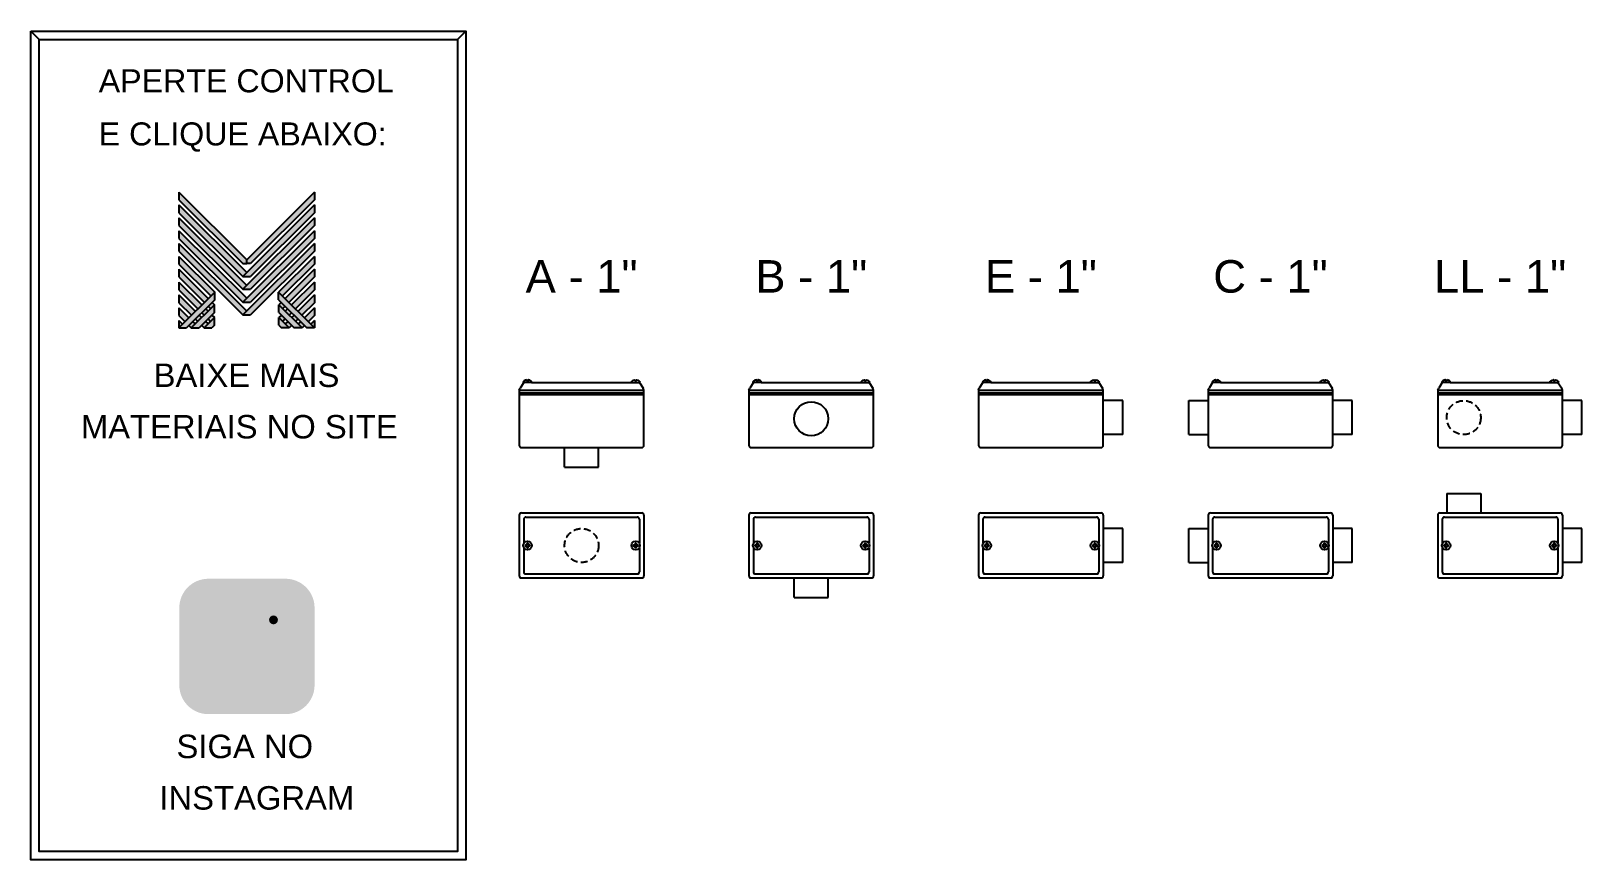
# Model space of a CAD drawing. Header units: millimetres. Extents: x 102 to 3017, y 259 to 1024.
# Drawn here: x 102 to 1533, y 259 to 1024 of the extents above; entities that cross this region are included whole.
import ezdxf
from ezdxf.enums import TextEntityAlignment as Align

# ---------------------------------------------------------------- set-up
doc = ezdxf.new("R2010")
doc.units = ezdxf.units.MM
doc.linetypes.add('HIDDEN', pattern=[9.525, 6.35, -3.175])
for name, color, linetype in [('BUCHA DE PASSAGEM', 20, 'Continuous'), ('CONDULETE', 8, 'Continuous'), ('FURO VASADO', 251, 'HIDDEN'), ('logo01', 10, 'Continuous'), ('logo02', 250, 'Continuous')]:
    doc.layers.add(name, color=color, linetype=linetype)
doc.styles.get("Standard").update_dxf_attribs({"font": 'arial.ttf'})

# ---------------------------------------------------------------- blocks, each defined once
blk = doc.blocks.new('MESH')
at = {"layer": 'logo01'}
h = blk.add_hatch(color=256, dxfattribs=at)
h.dxf.hatch_style = 1
h.paths.add_polyline_path([(30046, 14087), (30046, 13835), (32119, 11769), (32248, 11769), (32248, 11893)])
h.paths.add_polyline_path([(30046, 13670), (30046, 13418), (32121, 11349), (32248, 11475)])
h.paths.add_polyline_path([(30046, 13253), (30046, 13001), (32121, 10932), (32248, 11058)])
h.paths.add_polyline_path([(30046, 12835), (30046, 12583), (32121, 10515), (32248, 10641)])
h.paths.add_polyline_path([(30046, 12418), (30046, 12166), (32121, 10097), (32248, 10223)])
h.paths.add_polyline_path([(30046, 12001), (30046, 11749), (31084, 10714), (31211, 10840)])
h.paths.add_polyline_path([(30046, 11583), (30046, 11331), (30875, 10505), (31001, 10631)])
h.paths.add_polyline_path([(30046, 11166), (30046, 10914), (30666, 10296), (30792, 10422)])
h.paths.add_polyline_path([(30046, 10749), (30046, 10497), (30456, 10088), (30583, 10214)])
h.paths.add_polyline_path([(30046, 10331), (30046, 10079), (30247, 9879), (30373, 10005)])
h.paths.add_polyline_path([(30164, 9796), (30046, 9914), (30046, 9679)])
h.paths.add_polyline_path([(30574, 9805), (30500, 9879), (30373, 9753), (30448, 9679)])
h.paths.add_polyline_path([(30784, 10013), (30709, 10088), (30583, 9962), (30657, 9887)])
h.paths.add_polyline_path([(30993, 9805), (30910, 9887), (30784, 9761), (30867, 9679)])
h.paths.add_polyline_path([(30993, 10222), (30918, 10296), (30792, 10170), (30867, 10096)])
h.paths.add_polyline_path([(31119, 10096), (30993, 9970), (31076, 9887), (31202, 10013)])
h.paths.add_polyline_path([(31202, 10431), (31128, 10505), (31001, 10379), (31076, 10305)], flags=17)
h.paths.add_polyline_path([(33284, 10840), (33284, 10588), (34196, 9679), (34449, 9679)])
h.paths.add_polyline_path([(33293, 10431), (33293, 10179), (33794, 9679), (34047, 9679)])
h.paths.add_polyline_path([(33293, 10013), (33293, 9761), (33376, 9679), (33628, 9679)], flags=17)
at = {"layer": 'logo02'}
h = blk.add_hatch(color=256, dxfattribs=at)
h.dxf.hatch_style = 1
h.paths.add_polyline_path([(34449, 13835), (34449, 14087), (32248, 11893), (32248, 11769), (32376, 11769)])
h.paths.add_polyline_path([(34449, 13418), (34449, 13670), (32121, 11349), (32374, 11349)])
h.paths.add_polyline_path([(34449, 13001), (34449, 13253), (32121, 10932), (32374, 10932)])
h.paths.add_polyline_path([(34449, 12583), (34449, 12835), (32121, 10515), (32374, 10515)])
h.paths.add_polyline_path([(34449, 12166), (34449, 12418), (32121, 10097), (32374, 10097)])
h.paths.add_polyline_path([(34449, 11749), (34449, 12001), (33284, 10840), (33411, 10714)], flags=17)
h.paths.add_polyline_path([(34449, 11331), (34449, 11583), (33494, 10631), (33620, 10505)], flags=17)
h.paths.add_polyline_path([(34449, 10914), (34449, 11166), (33703, 10422), (33829, 10296)], flags=17)
h.paths.add_polyline_path([(34449, 10497), (34449, 10749), (33912, 10214), (34039, 10088)])
h.paths.add_polyline_path([(34449, 10331), (34122, 10005), (34248, 9879), (34449, 10079)])
h.paths.add_polyline_path([(33577, 10296), (33502, 10222), (33628, 10096), (33703, 10170)])
h.paths.add_polyline_path([(33367, 10505), (33293, 10431), (33419, 10305), (33494, 10379)], flags=17)
h.paths.add_polyline_path([(33376, 10096), (33293, 10013), (33419, 9887), (33502, 9970)])
h.paths.add_polyline_path([(33786, 10088), (33711, 10013), (33838, 9887), (33912, 9962)])
h.paths.add_polyline_path([(33585, 9887), (33502, 9805), (33628, 9679), (33711, 9761)])
h.paths.add_polyline_path([(33995, 9879), (33921, 9805), (34047, 9679), (34122, 9753)])
h.paths.add_polyline_path([(34449, 9914), (34331, 9796), (34449, 9679)])
h.paths.add_polyline_path([(31202, 10013), (30867, 9679), (31119, 9679), (31202, 9761)], flags=17)
h.paths.add_polyline_path([(31202, 10179), (31202, 10431), (30448, 9679), (30701, 9679)])
h.paths.add_polyline_path([(31211, 10588), (31211, 10840), (30046, 9679), (30299, 9679)])
at = {"layer": 'logo01'}
for p, q in [((30046, 14087), (30046, 13835)), ((30046, 14087), (32248, 11893)), ((30046, 13835), (32119, 11769)), ((30046, 13670), (30046, 13418)), ((30046, 13670), (32248, 11475)), ((30046, 13418), (32121, 11349)), ((30046, 13253), (30046, 13001)), ((30046, 13253), (32248, 11058)), ((30046, 13001), (32121, 10932)), ((30046, 12835), (30046, 12583)), ((30046, 12835), (32248, 10641)), ((30046, 12583), (32121, 10515)), ((30046, 12418), (30046, 12166)), ((30046, 12418), (32248, 10223)), ((30046, 12166), (32121, 10097)), ((30046, 12001), (30046, 11749)), ((30046, 12001), (31211, 10840)), ((30046, 11749), (31084, 10714)), ((30046, 11583), (30046, 11331)), ((30046, 11583), (31001, 10631)), ((32119, 11769), (32248, 11769)), ((30046, 11331), (30875, 10505)), ((30046, 11166), (30046, 10914)), ((30046, 11166), (30792, 10422)), ((30046, 10914), (30666, 10296)), ((30046, 10749), (30046, 10497)), ((30046, 10749), (30583, 10214)), ((33284, 10840), (34449, 9679)), ((33284, 10588), (33284, 10840)), ((33284, 10588), (34196, 9679)), ((30046, 10497), (30456, 10088)), ((30046, 10331), (30046, 10079)), ((30046, 10331), (30373, 10005)), ((30046, 10079), (30247, 9879)), ((30709, 10088), (30784, 10013)), ((30792, 10170), (30867, 10096)), ((30918, 10296), (30993, 10222)), ((31001, 10379), (31076, 10305)), ((31119, 10096), (31202, 10013)), ((31128, 10505), (31202, 10431)), ((33293, 10431), (34047, 9679)), ((33293, 10179), (33293, 10431)), ((33293, 10179), (33794, 9679)), ((30046, 9914), (30046, 9679)), ((30046, 9914), (30164, 9796)), ((30373, 9753), (30448, 9679)), ((30500, 9879), (30574, 9805)), ((30583, 9962), (30657, 9887)), ((30784, 9761), (30867, 9679)), ((30910, 9887), (30993, 9805)), ((30993, 9970), (31076, 9887)), ((33293, 10013), (33628, 9679)), ((33293, 9761), (33293, 10013)), ((33293, 9761), (33376, 9679)), ((33628, 9679), (33376, 9679)), ((34047, 9679), (33794, 9679)), ((34449, 9679), (34196, 9679))]:
    blk.add_line(p, q, dxfattribs=at)
at = {"layer": 'logo02'}
for p, q in [((34449, 13670), (32121, 11349)), ((34449, 14087), (32248, 11893)), ((34449, 13835), (32376, 11769)), ((34449, 14087), (34449, 13835)), ((34449, 13670), (34449, 13418)), ((34449, 13253), (32121, 10932)), ((34449, 13418), (32374, 11349)), ((34449, 13253), (34449, 13001)), ((34449, 12835), (32121, 10515)), ((34449, 13001), (32374, 10932)), ((34449, 12835), (34449, 12583)), ((34449, 12418), (32121, 10097)), ((34449, 12583), (32374, 10515)), ((34449, 12166), (32374, 10097)), ((34449, 12418), (34449, 12166)), ((32248, 11769), (32248, 11893)), ((32376, 11769), (32248, 11769)), ((34449, 12001), (33284, 10840)), ((34449, 11749), (33411, 10714)), ((34449, 11583), (33494, 10631)), ((34449, 12001), (34449, 11749)), ((34449, 11583), (34449, 11331)), ((32121, 11349), (32374, 11349)), ((34449, 11331), (33620, 10505)), ((34449, 11166), (33703, 10422)), ((34449, 11166), (34449, 10914)), ((31211, 10840), (30046, 9679)), ((31211, 10588), (30299, 9679)), ((31211, 10588), (31211, 10840)), ((32121, 10932), (32374, 10932)), ((34449, 10914), (33829, 10296)), ((34449, 10749), (33912, 10214)), ((34449, 10749), (34449, 10497)), ((31202, 10431), (30448, 9679)), ((31202, 10179), (30701, 9679)), ((31202, 10179), (31202, 10431)), ((32121, 10515), (32374, 10515)), ((32121, 10097), (32374, 10097)), ((33367, 10505), (33293, 10431)), ((33376, 10096), (33293, 10013)), ((33494, 10379), (33419, 10305)), ((33577, 10296), (33502, 10222)), ((33703, 10170), (33628, 10096)), ((33786, 10088), (33711, 10013)), ((34449, 10497), (34039, 10088)), ((34449, 10331), (34122, 10005)), ((34449, 10079), (34248, 9879)), ((34449, 10331), (34449, 10079)), ((30046, 9679), (30299, 9679)), ((30448, 9679), (30701, 9679)), ((31202, 10013), (30867, 9679)), ((30867, 9679), (31119, 9679)), ((31202, 9761), (31119, 9679)), ((31202, 9761), (31202, 10013)), ((33502, 9970), (33419, 9887)), ((33585, 9887), (33502, 9805)), ((33711, 9761), (33628, 9679)), ((33912, 9962), (33838, 9887)), ((33995, 9879), (33921, 9805)), ((34122, 9753), (34047, 9679)), ((34449, 9914), (34331, 9796)), ((34449, 9914), (34449, 9679))]:
    blk.add_line(p, q, dxfattribs=at)

msp = doc.modelspace()

# ---------------------------------------------------------------- hatches: boundary and pattern name
at = {"layer": 'BUCHA DE PASSAGEM'}
h = msp.add_hatch(color=18, dxfattribs=at)
h.dxf.hatch_style = 1
h.paths.add_polyline_path([(336.9, 518.7), (265.7, 518.7, 0.414214), (238.9, 491.9), (238.9, 420.5, 0.414214), (265.7, 393.7), (336.9, 393.7, 0.414214), (363.7, 420.5), (363.7, 491.9, 0.414214)])
h.paths.add_polyline_path([(284, 501.3), (318.6, 501.3, -0.414214), (346.3, 473.6), (346.3, 438.8, -0.414214), (318.6, 411.1), (284, 411.1, -0.414214), (256.3, 438.8), (256.3, 473.6, -0.414214)], flags=16)
h.paths.add_polyline_path([(284, 493.1), (318.6, 493.1, -0.414214), (338.1, 473.6), (338.1, 438.8, -0.414214), (318.6, 419.3), (284, 419.3, -0.414214), (264.5, 438.8), (264.5, 473.6, -0.414214)], flags=0)
h.paths.add_polyline_path([(322.5, 456.2, -1), (280.1, 456.2, -1)], flags=0)
h.paths.add_polyline_path([(314.3, 456.2, -1), (288.3, 456.2, -1)], flags=0)
h.paths.add_polyline_path([(329.9, 480.7, -1), (321.7, 480.7, -1)], flags=0)
h.paths.add_polyline_path([(318.6, 493.1), (284, 493.1, 0.414214), (264.5, 473.6), (264.5, 438.8, 0.414214), (284, 419.3), (318.6, 419.3, 0.414214), (338.1, 438.8), (338.1, 473.6, 0.414214)], flags=0)
h.paths.add_polyline_path([(288.3, 456.2, 1), (314.3, 456.2, 1)], flags=0)
h = msp.add_hatch(color=0, dxfattribs=at)
h.dxf.hatch_style = 1
h.paths.add_polyline_path([(284, 501.3, 0.414214), (256.3, 473.6), (256.3, 438.8, 0.414214), (284, 411.1), (318.6, 411.1, 0.414214), (346.3, 438.8), (346.3, 473.6, 0.414214), (318.6, 501.3)])
h.paths.add_polyline_path([(329.9, 480.7, -1), (321.7, 480.7, -1)], flags=16)
h.paths.add_polyline_path([(322.5, 456.2, -1), (280.1, 456.2, -1)], flags=16)
h.paths.add_polyline_path([(314.3, 456.2, -1), (288.3, 456.2, -1)], flags=0)
h = msp.add_hatch(color=18, dxfattribs=at)
h.dxf.hatch_style = 1
h.paths.add_polyline_path([(318.6, 493.1), (284, 493.1, 0.414214), (264.5, 473.6), (264.5, 438.8, 0.414214), (284, 419.3), (318.6, 419.3, 0.414214), (338.1, 438.8), (338.1, 473.6, 0.414214)])
h.paths.add_polyline_path([(322.5, 456.2, -1), (280.1, 456.2, -1)], flags=16)
h.paths.add_polyline_path([(314.3, 456.2, -1), (288.3, 456.2, -1)], flags=0)
h.paths.add_polyline_path([(321.7, 480.7, -1), (329.9, 480.7, -1)], flags=16)
h.paths.add_polyline_path([(314.3, 456.2, 1), (288.3, 456.2, 1)], flags=0)
h = msp.add_hatch(color=0, dxfattribs=at)
h.dxf.hatch_style = 1
h.paths.add_polyline_path([(280.1, 456.2, 1), (322.5, 456.2, 1)])
h.paths.add_polyline_path([(314.3, 456.2, -1), (288.3, 456.2, -1)], flags=16)
h = msp.add_hatch(color=0, dxfattribs=at)
h.dxf.hatch_style = 1
h.paths.add_polyline_path([(329.9, 480.7, 1), (321.7, 480.7, 1)])
h = msp.add_hatch(color=18, dxfattribs=at)
h.dxf.hatch_style = 1
h.paths.add_polyline_path([(288.3, 456.2, 1), (314.3, 456.2, 1)])

# ---------------------------------------------------------------- linework, layer by layer
for p, q in [((109.7, 1016.6), (102, 1024.3)), ((495.5, 1016.6), (503.2, 1024.3))]:
    msp.add_line(p, q, dxfattribs=at)
for points in [[(102, 1024.3), (503.2, 1024.3), (503.2, 259.1), (102, 259.1)], [(109.7, 1016.6), (495.5, 1016.6), (495.5, 266.8), (109.7, 266.8)]]:
    msp.add_lwpolyline(points, close=True, dxfattribs=at)
at = {"layer": 'CONDULETE'}
for p, q in [((559.7, 701.4), (559.7, 702)), ((560.8, 701.4), (560.8, 702)), ((659.5, 701.4), (659.4, 702)), ((660.5, 701.4), (660.6, 702)), ((771.6, 701.4), (771.6, 702)), ((772.7, 701.4), (772.7, 702)), ((871.4, 701.4), (871.3, 702)), ((872.4, 701.4), (872.5, 702)), ((983.5, 701.4), (983.5, 702)), ((984.6, 701.4), (984.6, 702)), ((1083.3, 701.4), (1083.2, 702)), ((1084.3, 701.4), (1084.4, 702)), ((1195.4, 701.4), (1195.4, 702)), ((1196.5, 701.4), (1196.5, 702)), ((1295.2, 701.4), (1295.1, 702)), ((1296.2, 701.4), (1296.3, 702)), ((1407.3, 701.4), (1407.3, 702)), ((1408.4, 701.4), (1408.4, 702)), ((1507.1, 701.4), (1507, 702)), ((1508.1, 701.4), (1508.2, 702)), ((552.6, 692.9), (553.3, 694.6)), ((552.6, 692.9), (552.6, 641.8)), ((552.6, 692.9), (667.6, 692.9)), ((552.6, 690.4), (667.6, 690.4)), ((552.6, 688.8), (667.6, 688.8)), ((556.7, 699.8), (553.3, 694.6)), ((564, 699.8), (556.5, 699.8)), ((560.2, 701.2), (559.9, 701.2)), ((560.2, 701.2), (560.6, 701.2)), ((564, 699.8), (656.2, 699.8)), ((656.2, 699.8), (663.8, 699.8)), ((660, 701.2), (659.7, 701.2)), ((660, 701.2), (660.3, 701.2)), ((663.5, 699.8), (666.9, 694.6)), ((667.6, 692.9), (666.9, 694.6)), ((667.6, 641.8), (667.6, 692.9)), ((764.5, 692.9), (765.2, 694.6)), ((764.5, 692.9), (764.5, 641.8)), ((764.5, 692.9), (879.5, 692.9)), ((764.5, 690.4), (879.5, 690.4)), ((764.5, 688.8), (879.5, 688.8)), ((768.6, 699.8), (765.2, 694.6)), ((775.9, 699.8), (768.4, 699.8)), ((772.1, 701.2), (771.8, 701.2)), ((772.1, 701.2), (772.5, 701.2)), ((775.9, 699.8), (868.1, 699.8)), ((868.1, 699.8), (875.7, 699.8)), ((871.9, 701.2), (871.6, 701.2)), ((871.9, 701.2), (872.2, 701.2)), ((875.4, 699.8), (878.8, 694.6)), ((879.5, 692.9), (878.8, 694.6)), ((879.5, 641.8), (879.5, 692.9)), ((976.4, 692.9), (977.1, 694.6)), ((976.4, 692.9), (976.4, 641.8)), ((976.4, 692.9), (1091.4, 692.9)), ((976.4, 690.4), (1091.4, 690.4)), ((976.4, 688.8), (1091.4, 688.8)), ((980.5, 699.8), (977.1, 694.6)), ((987.8, 699.8), (980.3, 699.8)), ((984, 701.2), (983.7, 701.2)), ((984, 701.2), (984.4, 701.2)), ((987.8, 699.8), (1080, 699.8)), ((1080, 699.8), (1087.6, 699.8)), ((1083.8, 701.2), (1083.5, 701.2)), ((1083.8, 701.2), (1084.1, 701.2)), ((1087.3, 699.8), (1090.7, 694.6)), ((1091.4, 692.9), (1090.7, 694.6)), ((1091.4, 641.8), (1091.4, 692.9)), ((1188.3, 692.9), (1189.1, 694.6)), ((1188.3, 692.9), (1188.3, 641.8)), ((1188.3, 692.9), (1303.3, 692.9)), ((1188.3, 690.4), (1303.3, 690.4)), ((1188.3, 688.8), (1303.3, 688.8)), ((1192.4, 699.8), (1189.1, 694.6)), ((1199.7, 699.8), (1192.2, 699.8)), ((1195.9, 701.2), (1195.6, 701.2)), ((1195.9, 701.2), (1196.3, 701.2)), ((1199.7, 699.8), (1291.9, 699.8)), ((1291.9, 699.8), (1299.5, 699.8)), ((1295.7, 701.2), (1295.4, 701.2)), ((1295.7, 701.2), (1296, 701.2)), ((1299.2, 699.8), (1302.6, 694.6)), ((1303.3, 692.9), (1302.6, 694.6)), ((1303.3, 641.8), (1303.3, 692.9)), ((1400.2, 692.9), (1401, 694.6)), ((1400.2, 692.9), (1400.2, 641.8)), ((1400.2, 692.9), (1515.2, 692.9)), ((1400.2, 690.4), (1515.2, 690.4)), ((1400.2, 688.8), (1515.2, 688.8)), ((1404.3, 699.8), (1401, 694.6)), ((1411.6, 699.8), (1404.1, 699.8)), ((1407.9, 701.2), (1407.5, 701.2)), ((1407.9, 701.2), (1408.2, 701.2)), ((1411.6, 699.8), (1503.8, 699.8)), ((1503.8, 699.8), (1511.4, 699.8)), ((1507.6, 701.2), (1507.3, 701.2)), ((1507.6, 701.2), (1507.9, 701.2)), ((1511.1, 699.8), (1514.5, 694.6)), ((1515.2, 692.9), (1514.5, 694.6)), ((1515.2, 641.8), (1515.2, 692.9)), ((1109.4, 683.1), (1091.4, 683.1)), ((1109.4, 651.7), (1109.4, 683.1)), ((1170.3, 683.1), (1188.3, 683.1)), ((1170.3, 651.7), (1170.3, 683.1)), ((1321.3, 683.1), (1303.3, 683.1)), ((1321.3, 651.7), (1321.3, 683.1)), ((1533.2, 683.1), (1515.2, 683.1)), ((1533.2, 651.7), (1533.2, 683.1)), ((1109.4, 651.7), (1091.4, 651.7)), ((1170.3, 651.7), (1188.3, 651.7)), ((1321.3, 651.7), (1303.3, 651.7)), ((1533.2, 651.7), (1515.2, 651.7)), ((554.6, 639.8), (665.6, 639.8)), ((594.4, 621.8), (594.4, 639.8)), ((625.8, 621.8), (625.8, 639.8)), ((766.5, 639.8), (877.5, 639.8)), ((978.4, 639.8), (1089.4, 639.8)), ((1190.3, 639.8), (1301.3, 639.8)), ((1402.2, 639.8), (1513.2, 639.8)), ((594.4, 621.8), (625.8, 621.8)), ((1408.4, 597.4), (1408.4, 579.4)), ((1408.4, 597.4), (1439.8, 597.4)), ((1439.8, 597.4), (1439.8, 579.4)), ((552.6, 577.4), (552.6, 521.4)), ((554.6, 579.4), (665.6, 579.4)), ((556.7, 573.6), (556.7, 551.2)), ((558.7, 575.6), (661.5, 575.6)), ((663.5, 573.6), (663.5, 551.2)), ((667.6, 577.4), (667.6, 521.4)), ((764.5, 577.4), (764.5, 521.4)), ((766.5, 579.4), (877.5, 579.4)), ((768.6, 573.6), (768.6, 551.2)), ((770.6, 575.6), (873.4, 575.6)), ((875.4, 573.6), (875.4, 551.2)), ((879.5, 577.4), (879.5, 521.4)), ((976.4, 577.4), (976.4, 521.4)), ((978.4, 579.4), (1089.4, 579.4)), ((980.5, 573.6), (980.5, 551.2)), ((982.5, 575.6), (1085.3, 575.6)), ((1087.3, 573.6), (1087.3, 551.2)), ((1091.4, 577.4), (1091.4, 521.4)), ((1188.3, 577.4), (1188.3, 521.4)), ((1190.3, 579.4), (1301.3, 579.4)), ((1192.4, 573.6), (1192.4, 551.2)), ((1194.4, 575.6), (1297.2, 575.6)), ((1299.2, 573.6), (1299.2, 551.2)), ((1303.3, 577.4), (1303.3, 521.4)), ((1400.2, 577.4), (1400.2, 521.4)), ((1402.2, 579.4), (1513.2, 579.4)), ((1404.3, 573.6), (1404.3, 551.2)), ((1406.3, 575.6), (1509.1, 575.6)), ((1511.1, 573.6), (1511.1, 551.2)), ((1515.2, 577.4), (1515.2, 521.4)), ((1109.4, 565.1), (1091.4, 565.1)), ((1109.4, 533.7), (1109.4, 565.1)), ((1170.3, 565.1), (1188.3, 565.1)), ((1170.3, 533.7), (1170.3, 565.1)), ((1321.3, 565.1), (1303.3, 565.1)), ((1321.3, 533.7), (1321.3, 565.1)), ((1533.2, 565.1), (1515.2, 565.1)), ((1533.2, 533.7), (1533.2, 565.1)), ((556.7, 547.5), (556.7, 525.1)), ((558.2, 549.4), (558.2, 549.7)), ((558.2, 549.4), (558.2, 549)), ((558.4, 549.9), (559.5, 549.9)), ((558.4, 548.8), (559.5, 548.8)), ((559.7, 551.1), (559.7, 550.1)), ((559.7, 547.6), (559.7, 548.6)), ((560.2, 551.3), (559.9, 551.3)), ((560.2, 547.4), (559.9, 547.4)), ((560.2, 551.3), (560.6, 551.3)), ((560.2, 547.4), (560.6, 547.4)), ((560.8, 551.1), (560.8, 550.1)), ((560.8, 547.6), (560.8, 548.6)), ((562, 549.9), (561, 549.9)), ((562, 548.8), (561, 548.8)), ((562.2, 549.4), (562.2, 549.7)), ((562.2, 549.4), (562.2, 549)), ((658, 549.4), (658, 549.7)), ((658, 549.4), (658, 549)), ((658.2, 549.9), (659.3, 549.9)), ((658.2, 548.8), (659.3, 548.8)), ((659.4, 551.1), (659.4, 550.1)), ((659.4, 547.6), (659.4, 548.6)), ((660, 551.3), (659.6, 551.3)), ((660, 547.4), (659.6, 547.4)), ((660, 551.3), (660.4, 551.3)), ((660, 547.4), (660.4, 547.4)), ((660.6, 551.1), (660.6, 550.1)), ((660.6, 547.6), (660.6, 548.6)), ((661.8, 549.9), (660.7, 549.9)), ((661.8, 548.8), (660.7, 548.8)), ((662, 549.4), (662, 549.7)), ((662, 549.4), (662, 549)), ((663.5, 547.5), (663.5, 525.1)), ((768.6, 547.5), (768.6, 525.1)), ((770.1, 549.4), (770.1, 549.7)), ((770.1, 549.4), (770.1, 549)), ((770.3, 549.9), (771.4, 549.9)), ((770.3, 548.8), (771.4, 548.8)), ((771.6, 551.1), (771.6, 550.1)), ((771.6, 547.6), (771.6, 548.6)), ((772.1, 551.3), (771.8, 551.3)), ((772.1, 547.4), (771.8, 547.4)), ((772.1, 551.3), (772.5, 551.3)), ((772.1, 547.4), (772.5, 547.4)), ((772.7, 551.1), (772.7, 550.1)), ((772.7, 547.6), (772.7, 548.6)), ((773.9, 549.9), (772.9, 549.9)), ((773.9, 548.8), (772.9, 548.8)), ((774.1, 549.4), (774.1, 549.7)), ((774.1, 549.4), (774.1, 549)), ((869.9, 549.4), (869.9, 549.7)), ((869.9, 549.4), (869.9, 549)), ((870.1, 549.9), (871.2, 549.9)), ((870.1, 548.8), (871.2, 548.8)), ((871.3, 551.1), (871.3, 550.1)), ((871.3, 547.6), (871.3, 548.6)), ((871.9, 551.3), (871.5, 551.3)), ((871.9, 547.4), (871.5, 547.4)), ((871.9, 551.3), (872.3, 551.3)), ((871.9, 547.4), (872.3, 547.4)), ((872.5, 551.1), (872.5, 550.1)), ((872.5, 547.6), (872.5, 548.6)), ((873.7, 549.9), (872.6, 549.9)), ((873.7, 548.8), (872.6, 548.8)), ((873.9, 549.4), (873.9, 549.7)), ((873.9, 549.4), (873.9, 549)), ((875.4, 547.5), (875.4, 525.1)), ((980.5, 547.5), (980.5, 525.1)), ((982.1, 549.4), (982.1, 549.7)), ((982.1, 549.4), (982.1, 549)), ((982.3, 549.9), (983.3, 549.9)), ((982.3, 548.8), (983.3, 548.8)), ((983.5, 551.1), (983.5, 550.1)), ((983.5, 547.6), (983.5, 548.6)), ((984, 551.3), (983.7, 551.3)), ((984, 547.4), (983.7, 547.4)), ((984, 551.3), (984.4, 551.3)), ((984, 547.4), (984.4, 547.4)), ((984.6, 551.1), (984.6, 550.1)), ((984.6, 547.6), (984.6, 548.6)), ((985.8, 549.9), (984.8, 549.9)), ((985.8, 548.8), (984.8, 548.8)), ((986, 549.4), (986, 549.7)), ((986, 549.4), (986, 549)), ((1081.8, 549.4), (1081.8, 549.7)), ((1081.8, 549.4), (1081.8, 549)), ((1082, 549.9), (1083.1, 549.9)), ((1082, 548.8), (1083.1, 548.8)), ((1083.2, 551.1), (1083.2, 550.1)), ((1083.2, 547.6), (1083.2, 548.6)), ((1083.8, 551.3), (1083.4, 551.3)), ((1083.8, 547.4), (1083.4, 547.4)), ((1083.8, 551.3), (1084.2, 551.3)), ((1083.8, 547.4), (1084.2, 547.4)), ((1084.4, 551.1), (1084.4, 550.1)), ((1084.4, 547.6), (1084.4, 548.6)), ((1085.6, 549.9), (1084.5, 549.9)), ((1085.6, 548.8), (1084.5, 548.8)), ((1085.8, 549.4), (1085.8, 549.7)), ((1085.8, 549.4), (1085.8, 549)), ((1087.3, 547.5), (1087.3, 525.1)), ((1192.4, 547.5), (1192.4, 525.1)), ((1194, 549.4), (1194, 549.7)), ((1194, 549.4), (1194, 549)), ((1194.2, 549.9), (1195.2, 549.9)), ((1194.2, 548.8), (1195.2, 548.8)), ((1195.4, 551.1), (1195.4, 550.1)), ((1195.4, 547.6), (1195.4, 548.6)), ((1195.9, 551.3), (1195.6, 551.3)), ((1195.9, 547.4), (1195.6, 547.4)), ((1195.9, 551.3), (1196.3, 551.3)), ((1195.9, 547.4), (1196.3, 547.4)), ((1196.5, 551.1), (1196.5, 550.1)), ((1196.5, 547.6), (1196.5, 548.6)), ((1197.7, 549.9), (1196.7, 549.9)), ((1197.7, 548.8), (1196.7, 548.8)), ((1197.9, 549.4), (1197.9, 549.7)), ((1197.9, 549.4), (1197.9, 549)), ((1293.7, 549.4), (1293.7, 549.7)), ((1293.7, 549.4), (1293.7, 549)), ((1293.9, 549.9), (1295, 549.9)), ((1293.9, 548.8), (1295, 548.8)), ((1295.1, 551.1), (1295.1, 550.1)), ((1295.1, 547.6), (1295.1, 548.6)), ((1295.7, 551.3), (1295.3, 551.3)), ((1295.7, 547.4), (1295.3, 547.4)), ((1295.7, 551.3), (1296.1, 551.3)), ((1295.7, 547.4), (1296.1, 547.4)), ((1296.3, 551.1), (1296.3, 550.1)), ((1296.3, 547.6), (1296.3, 548.6)), ((1297.5, 549.9), (1296.4, 549.9)), ((1297.5, 548.8), (1296.4, 548.8)), ((1297.7, 549.4), (1297.7, 549.7)), ((1297.7, 549.4), (1297.7, 549)), ((1299.2, 547.5), (1299.2, 525.1)), ((1404.3, 547.5), (1404.3, 525.1)), ((1405.9, 549.4), (1405.9, 549.7)), ((1405.9, 549.4), (1405.9, 549)), ((1406.1, 549.9), (1407.1, 549.9)), ((1406.1, 548.8), (1407.1, 548.8)), ((1407.3, 551.1), (1407.3, 550.1)), ((1407.3, 547.6), (1407.3, 548.6)), ((1407.9, 551.3), (1407.5, 551.3)), ((1407.9, 547.4), (1407.5, 547.4)), ((1407.9, 551.3), (1408.2, 551.3)), ((1407.9, 547.4), (1408.2, 547.4)), ((1408.4, 551.1), (1408.4, 550.1)), ((1408.4, 547.6), (1408.4, 548.6)), ((1409.6, 549.9), (1408.6, 549.9)), ((1409.6, 548.8), (1408.6, 548.8)), ((1409.8, 549.4), (1409.8, 549.7)), ((1409.8, 549.4), (1409.8, 549)), ((1505.6, 549.4), (1505.6, 549.7)), ((1505.6, 549.4), (1505.6, 549)), ((1505.8, 549.9), (1506.9, 549.9)), ((1505.8, 548.8), (1506.9, 548.8)), ((1507, 551.1), (1507, 550.1)), ((1507, 547.6), (1507, 548.6)), ((1507.6, 551.3), (1507.2, 551.3)), ((1507.6, 547.4), (1507.2, 547.4)), ((1507.6, 551.3), (1508, 551.3)), ((1507.6, 547.4), (1508, 547.4)), ((1508.2, 551.1), (1508.2, 550.1)), ((1508.2, 547.6), (1508.2, 548.6)), ((1509.4, 549.9), (1508.3, 549.9)), ((1509.4, 548.8), (1508.3, 548.8)), ((1509.6, 549.4), (1509.6, 549.7)), ((1509.6, 549.4), (1509.6, 549)), ((1511.1, 547.5), (1511.1, 525.1)), ((556.7, 543), (556.7, 525.1)), ((663.5, 543), (663.5, 525.1)), ((768.6, 543), (768.6, 525.1)), ((875.4, 543), (875.4, 525.1)), ((980.5, 543), (980.5, 525.1)), ((1087.3, 543), (1087.3, 525.1)), ((1109.4, 533.7), (1091.4, 533.7)), ((1170.3, 533.7), (1188.3, 533.7)), ((1192.4, 543), (1192.4, 525.1)), ((1299.2, 543), (1299.2, 525.1)), ((1321.3, 533.7), (1303.3, 533.7)), ((1404.3, 543), (1404.3, 525.1)), ((1511.1, 543), (1511.1, 525.1)), ((1533.2, 533.7), (1515.2, 533.7)), ((554.6, 519.4), (665.6, 519.4)), ((558.7, 523.1), (661.5, 523.1)), ((766.5, 519.4), (877.5, 519.4)), ((770.6, 523.1), (873.4, 523.1)), ((806.3, 501.4), (806.3, 519.4)), ((837.7, 501.4), (837.7, 519.4)), ((978.4, 519.4), (1089.4, 519.4)), ((982.5, 523.1), (1085.3, 523.1)), ((1190.3, 519.4), (1301.3, 519.4)), ((1194.4, 523.1), (1297.2, 523.1)), ((1402.2, 519.4), (1513.2, 519.4)), ((1406.3, 523.1), (1509.1, 523.1)), ((806.3, 501.4), (837.7, 501.4))]:
    msp.add_line(p, q, dxfattribs=at)
for centre, radius in [((822, 666.4), 15.7), ((560.2, 549.4), 3.99), ((660, 549.4), 3.99), ((772.1, 549.4), 3.99), ((871.9, 549.4), 3.99), ((984, 549.4), 3.99), ((1083.8, 549.4), 3.99), ((1195.9, 549.4), 3.99), ((1295.7, 549.4), 3.99), ((1407.9, 549.4), 3.99), ((1507.6, 549.4), 3.99)]:
    msp.add_circle(centre, radius, dxfattribs=at)
for centre, radius, start, end in [((559.5, 702), 0.2, 5.1527, 97.0004), ((559.9, 701.4), 0.2, 185.1527, 270), ((560.6, 701.4), 0.2, 270, 354.8473), ((561, 702), 0.2, 82.9996, 174.8473), ((659.2, 702), 0.2, 5.1527, 97.0004), ((659.7, 701.4), 0.2, 185.1527, 270), ((660.3, 701.4), 0.2, 270, 354.8473), ((660.8, 702), 0.2, 82.9996, 174.8473), ((771.4, 702), 0.2, 5.1527, 97.0004), ((771.8, 701.4), 0.2, 185.1527, 270), ((772.5, 701.4), 0.2, 270, 354.8473), ((772.9, 702), 0.2, 82.9996, 174.8473), ((871.1, 702), 0.2, 5.1527, 97.0004), ((871.6, 701.4), 0.2, 185.1527, 270), ((872.2, 701.4), 0.2, 270, 354.8473), ((872.7, 702), 0.2, 82.9996, 174.8473), ((983.3, 702), 0.2, 5.1527, 97.0004), ((983.7, 701.4), 0.2, 185.1527, 270), ((984.4, 701.4), 0.2, 270, 354.8473), ((984.8, 702), 0.2, 82.9996, 174.8473), ((1083, 702), 0.2, 5.1527, 97.0004), ((1083.5, 701.4), 0.2, 185.1527, 270), ((1084.1, 701.4), 0.2, 270, 354.8473), ((1084.6, 702), 0.2, 82.9996, 174.8473), ((1195.2, 702), 0.2, 5.1527, 97.0004), ((1195.6, 701.4), 0.2, 185.1527, 270), ((1196.3, 701.4), 0.2, 270, 354.8473), ((1196.7, 702), 0.2, 82.9996, 174.8473), ((1294.9, 702), 0.2, 5.1527, 97.0004), ((1295.4, 701.4), 0.2, 185.1527, 270), ((1296, 701.4), 0.2, 270, 354.8473), ((1296.5, 702), 0.2, 82.9996, 174.8473), ((1407.1, 702), 0.2, 5.1527, 97.0004), ((1407.5, 701.4), 0.2, 185.1527, 270), ((1408.2, 701.4), 0.2, 270, 354.8473), ((1408.6, 702), 0.2, 82.9996, 174.8473), ((1506.8, 702), 0.2, 5.1527, 97.0004), ((1507.3, 701.4), 0.2, 185.1527, 270), ((1507.9, 701.4), 0.2, 270, 354.8473), ((1508.4, 702), 0.2, 82.9996, 174.8473), ((556.5, 700), 0.2, 170.9615, 270), ((564, 700), 0.2, 270, 9.0385), ((656.2, 700), 0.2, 170.9615, 270), ((663.8, 700), 0.2, 270, 9.0385), ((768.4, 700), 0.2, 170.9615, 270), ((775.9, 700), 0.2, 270, 9.0385), ((868.1, 700), 0.2, 170.9615, 270), ((875.7, 700), 0.2, 270, 9.0385), ((980.3, 700), 0.2, 170.9615, 270), ((987.8, 700), 0.2, 270, 9.0385), ((1080, 700), 0.2, 170.9615, 270), ((1087.6, 700), 0.2, 270, 9.0385), ((1192.2, 700), 0.2, 170.9615, 270), ((1199.7, 700), 0.2, 270, 9.0385), ((1291.9, 700), 0.2, 170.9615, 270), ((1299.5, 700), 0.2, 270, 9.0385), ((1404.1, 700), 0.2, 170.9615, 270), ((1411.6, 700), 0.2, 270, 9.0385), ((1503.8, 700), 0.2, 170.9615, 270), ((1511.4, 700), 0.2, 270, 9.0385), ((554.6, 641.8), 2, 180, 270), ((665.6, 641.8), 2, 270, 0), ((766.5, 641.8), 2, 180, 270), ((877.5, 641.8), 2, 270, 0), ((978.4, 641.8), 2, 180, 270), ((1089.4, 641.8), 2, 270, 0), ((1190.3, 641.8), 2, 180, 270), ((1301.3, 641.8), 2, 270, 0), ((1402.2, 641.8), 2, 180, 270), ((1513.2, 641.8), 2, 270, 0), ((554.6, 577.4), 2, 90, 180), ((558.7, 573.6), 2, 90, 180), ((661.5, 573.6), 2, 0, 90), ((665.6, 577.4), 2, 0, 90), ((766.5, 577.4), 2, 90, 180), ((770.6, 573.6), 2, 90, 180), ((873.4, 573.6), 2, 0, 90), ((877.5, 577.4), 2, 0, 90), ((978.4, 577.4), 2, 90, 180), ((982.5, 573.6), 2, 90, 180), ((1085.3, 573.6), 2, 0, 90), ((1089.4, 577.4), 2, 0, 90), ((1190.3, 577.4), 2, 90, 180), ((1194.4, 573.6), 2, 90, 180), ((1297.2, 573.6), 2, 0, 90), ((1301.3, 577.4), 2, 0, 90), ((1402.2, 577.4), 2, 90, 180), ((1406.3, 573.6), 2, 90, 180), ((1509.1, 573.6), 2, 0, 90), ((1513.2, 577.4), 2, 0, 90), ((558.4, 549.7), 0.2, 90, 180), ((558.4, 549), 0.2, 180, 270), ((559.5, 550.1), 0.16, 270, 0), ((559.5, 548.6), 0.16, 0, 90), ((559.9, 551.1), 0.2, 90, 180), ((559.9, 547.6), 0.2, 180, 270), ((560.6, 551.1), 0.2, 0, 90), ((560.6, 547.6), 0.2, 270, 0), ((561, 550.1), 0.16, 180, 270), ((561, 548.6), 0.16, 90, 180), ((562, 549.7), 0.2, 0, 90), ((562, 549), 0.2, 270, 0), ((658.2, 549.7), 0.2, 90, 180), ((658.2, 549), 0.2, 180, 270), ((659.3, 550.1), 0.16, 270, 0), ((659.3, 548.6), 0.16, 0, 90), ((659.6, 551.1), 0.2, 90, 180), ((659.6, 547.6), 0.2, 180, 270), ((660.4, 551.1), 0.2, 0, 90), ((660.4, 547.6), 0.2, 270, 0), ((660.7, 550.1), 0.16, 180, 270), ((660.7, 548.6), 0.16, 90, 180), ((661.8, 549.7), 0.2, 0, 90), ((661.8, 549), 0.2, 270, 0), ((770.3, 549.7), 0.2, 90, 180), ((770.3, 549), 0.2, 180, 270), ((771.4, 550.1), 0.16, 270, 0), ((771.4, 548.6), 0.16, 0, 90), ((771.8, 551.1), 0.2, 90, 180), ((771.8, 547.6), 0.2, 180, 270), ((772.5, 551.1), 0.2, 0, 90), ((772.5, 547.6), 0.2, 270, 0), ((772.9, 550.1), 0.16, 180, 270), ((772.9, 548.6), 0.16, 90, 180), ((773.9, 549.7), 0.2, 0, 90), ((773.9, 549), 0.2, 270, 0), ((870.1, 549.7), 0.2, 90, 180), ((870.1, 549), 0.2, 180, 270), ((871.2, 550.1), 0.16, 270, 0), ((871.2, 548.6), 0.16, 0, 90), ((871.5, 551.1), 0.2, 90, 180), ((871.5, 547.6), 0.2, 180, 270), ((872.3, 551.1), 0.2, 0, 90), ((872.3, 547.6), 0.2, 270, 0), ((872.6, 550.1), 0.16, 180, 270), ((872.6, 548.6), 0.16, 90, 180), ((873.7, 549.7), 0.2, 0, 90), ((873.7, 549), 0.2, 270, 0), ((982.3, 549.7), 0.2, 90, 180), ((982.3, 549), 0.2, 180, 270), ((983.3, 550.1), 0.16, 270, 0), ((983.3, 548.6), 0.16, 0, 90), ((983.7, 551.1), 0.2, 90, 180), ((983.7, 547.6), 0.2, 180, 270), ((984.4, 551.1), 0.2, 0, 90), ((984.4, 547.6), 0.2, 270, 0), ((984.8, 550.1), 0.16, 180, 270), ((984.8, 548.6), 0.16, 90, 180), ((985.8, 549.7), 0.2, 0, 90), ((985.8, 549), 0.2, 270, 0), ((1082, 549.7), 0.2, 90, 180), ((1082, 549), 0.2, 180, 270), ((1083.1, 550.1), 0.16, 270, 0), ((1083.1, 548.6), 0.16, 0, 90), ((1083.4, 551.1), 0.2, 90, 180), ((1083.4, 547.6), 0.2, 180, 270), ((1084.2, 551.1), 0.2, 0, 90), ((1084.2, 547.6), 0.2, 270, 0), ((1084.5, 550.1), 0.16, 180, 270), ((1084.5, 548.6), 0.16, 90, 180), ((1085.6, 549.7), 0.2, 0, 90), ((1085.6, 549), 0.2, 270, 0), ((1194.2, 549.7), 0.2, 90, 180), ((1194.2, 549), 0.2, 180, 270), ((1195.2, 550.1), 0.16, 270, 0), ((1195.2, 548.6), 0.16, 0, 90), ((1195.6, 551.1), 0.2, 90, 180), ((1195.6, 547.6), 0.2, 180, 270), ((1196.3, 551.1), 0.2, 0, 90), ((1196.3, 547.6), 0.2, 270, 0), ((1196.7, 550.1), 0.16, 180, 270), ((1196.7, 548.6), 0.16, 90, 180), ((1197.7, 549.7), 0.2, 0, 90), ((1197.7, 549), 0.2, 270, 0), ((1293.9, 549.7), 0.2, 90, 180), ((1293.9, 549), 0.2, 180, 270), ((1295, 550.1), 0.16, 270, 0), ((1295, 548.6), 0.16, 0, 90), ((1295.3, 551.1), 0.2, 90, 180), ((1295.3, 547.6), 0.2, 180, 270), ((1296.1, 551.1), 0.2, 0, 90), ((1296.1, 547.6), 0.2, 270, 0), ((1296.4, 550.1), 0.16, 180, 270), ((1296.4, 548.6), 0.16, 90, 180), ((1297.5, 549.7), 0.2, 0, 90), ((1297.5, 549), 0.2, 270, 0), ((1406.1, 549.7), 0.2, 90, 180), ((1406.1, 549), 0.2, 180, 270), ((1407.1, 550.1), 0.16, 270, 0), ((1407.1, 548.6), 0.16, 0, 90), ((1407.5, 551.1), 0.2, 90, 180), ((1407.5, 547.6), 0.2, 180, 270), ((1408.2, 551.1), 0.2, 0, 90), ((1408.2, 547.6), 0.2, 270, 0), ((1408.6, 550.1), 0.16, 180, 270), ((1408.6, 548.6), 0.16, 90, 180), ((1409.6, 549.7), 0.2, 0, 90), ((1409.6, 549), 0.2, 270, 0), ((1505.8, 549.7), 0.2, 90, 180), ((1505.8, 549), 0.2, 180, 270), ((1506.9, 550.1), 0.16, 270, 0), ((1506.9, 548.6), 0.16, 0, 90), ((1507.2, 551.1), 0.2, 90, 180), ((1507.2, 547.6), 0.2, 180, 270), ((1508, 551.1), 0.2, 0, 90), ((1508, 547.6), 0.2, 270, 0), ((1508.3, 550.1), 0.16, 180, 270), ((1508.3, 548.6), 0.16, 90, 180), ((1509.4, 549.7), 0.2, 0, 90), ((1509.4, 549), 0.2, 270, 0), ((554.6, 521.4), 2, 180, 270), ((558.7, 525.1), 2, 180, 270), ((661.5, 525.1), 2, 270, 0), ((665.6, 521.4), 2, 270, 0), ((766.5, 521.4), 2, 180, 270), ((770.6, 525.1), 2, 180, 270), ((873.4, 525.1), 2, 270, 0), ((877.5, 521.4), 2, 270, 0), ((978.4, 521.4), 2, 180, 270), ((982.5, 525.1), 2, 180, 270), ((1085.3, 525.1), 2, 270, 0), ((1089.4, 521.4), 2, 270, 0), ((1190.3, 521.4), 2, 180, 270), ((1194.4, 525.1), 2, 180, 270), ((1297.2, 525.1), 2, 270, 0), ((1301.3, 521.4), 2, 270, 0), ((1402.2, 521.4), 2, 180, 270), ((1406.3, 525.1), 2, 180, 270), ((1509.1, 525.1), 2, 270, 0), ((1513.2, 521.4), 2, 270, 0)]:
    msp.add_arc(centre, radius, start, end, dxfattribs=at)
for centre, start_param, end_param in [((560.2, 699.8), 1.770953, 3.045608), ((560.2, 699.8), 0.095985, 1.37064), ((772.1, 699.8), 1.770953, 3.045608), ((772.1, 699.8), 0.095985, 1.37064), ((984, 699.8), 1.770953, 3.045608), ((984, 699.8), 0.095985, 1.37064), ((1195.9, 699.8), 1.770953, 3.045608), ((1195.9, 699.8), 0.095985, 1.37064), ((1407.9, 699.8), 1.770953, 3.045608), ((1407.9, 699.8), 0.095985, 1.37064)]:
    msp.add_ellipse(centre, major_axis=(3.99, 0), ratio=0.605263, start_param=start_param, end_param=end_param, dxfattribs=at)
at = {"layer": 'CONDULETE', "extrusion": (0, 0, -1)}
for centre, start_param, end_param in [((660, 699.8), 0.095985, 1.37064), ((660, 699.8), 1.770953, 3.045608), ((871.9, 699.8), 0.095985, 1.37064), ((871.9, 699.8), 1.770953, 3.045608), ((1083.8, 699.8), 0.095985, 1.37064), ((1083.8, 699.8), 1.770953, 3.045608), ((1295.7, 699.8), 0.095985, 1.37064), ((1295.7, 699.8), 1.770953, 3.045608), ((1507.6, 699.8), 0.095985, 1.37064), ((1507.6, 699.8), 1.770953, 3.045608)]:
    msp.add_ellipse(centre, major_axis=(-3.99, 0), ratio=0.605263, start_param=start_param, end_param=end_param, dxfattribs=at)
at = {"layer": 'FURO VASADO', "linetype": 'HIDDEN'}
for centre in [(1424.1, 667.4), (610.1, 549.4)]:
    msp.add_circle(centre, 15.7, dxfattribs=at)

# ---------------------------------------------------------------- block references
at = {"xscale": 0.02842171870665473, "yscale": 0.02842171870665473, "zscale": 0.02842171870665473}
msp.add_blockref('MESH', (-615.5, 475.2), dxfattribs=at)

# ---------------------------------------------------------------- texts
at = {"color": 1}
for s, p in [('A - 1"', (610.1, 782.8)), ('B - 1"', (822, 782.8)), ('E - 1"', (1033.9, 782.8)), ('C - 1"', (1245.8, 782.8)), ('LL - 1"', (1457.7, 782.8))]:
    msp.add_text(s, height=30, dxfattribs=at).set_placement(p, align=Align.CENTER)
at = {"layer": 'BUCHA DE PASSAGEM'}
for s, height, p in [('APERTE CONTROL', 21.263, (164.5, 967.7)), ('E CLIQUE ABAIXO:', 21.263, (164.5, 918.7)), ('BAIXE MAIS', 21.65, (215.2, 695.7)), ('MATERIAIS NO SITE', 21.646, (148.1, 648.2)), ('SIGA NO', 21.65, (236.3, 353.1)), ('INSTAGRAM', 21.65, (220.5, 305.6))]:
    msp.add_text(s, height=height, dxfattribs=at).set_placement(p)

doc.saveas('drawing.dxf')
